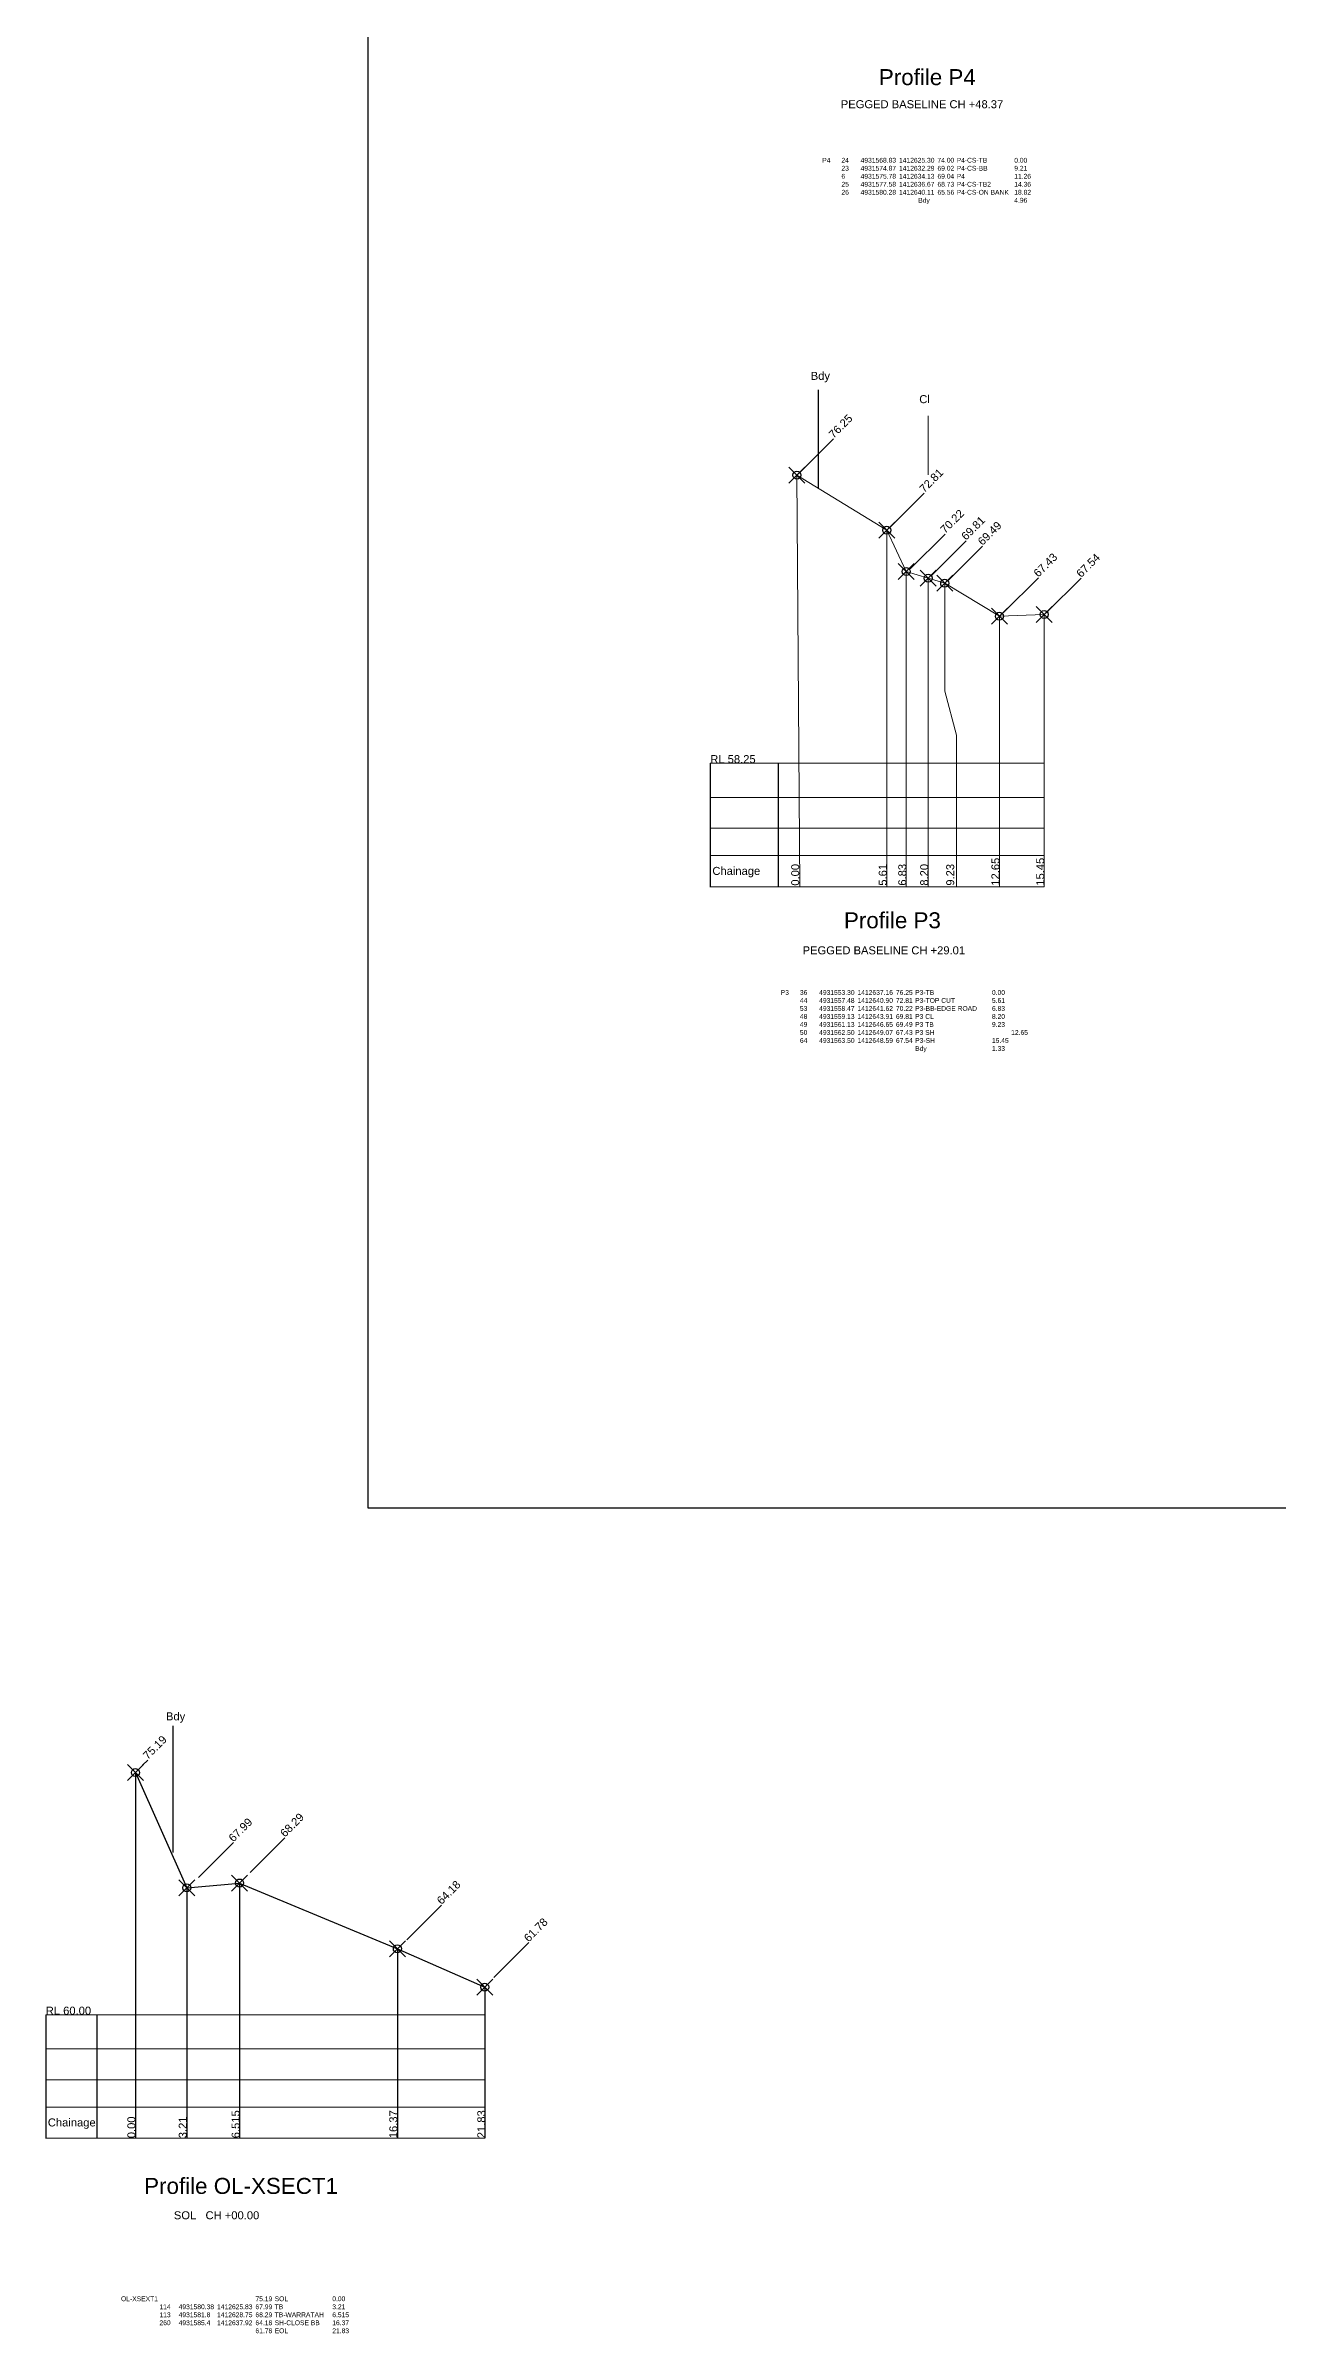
# Model space of a CAD drawing. Header units: millimetres. Extents: x -209310 to 697853, y 38321 to 580279.
# Drawn here: x -47240 to 29712, y 40150 to 183118 of the extents above; entities that cross this region are included whole.
import ezdxf

# ---------------------------------------------------------------- set-up
doc = ezdxf.new("R2010")
doc.units = ezdxf.units.MM
doc.header["$PDMODE"] = 35
doc.header["$PDSIZE"] = 500
doc.styles.get("Standard").update_dxf_attribs({"font": 'arial.ttf'})

msp = doc.modelspace()

# ---------------------------------------------------------------- linework, layer by layer
for p, q in [((1030.688, 161605.563), (1030.688, 155479.704)), ((-5714.744, 138281.304), (-5714.744, 130535.914)), ((-1479.505, 138281.304), (-1479.505, 130560.517)), ((-39290.067, 78114.894), (-39290.067, 70197.171)), ((-47239.802, 60059.83), (-47239.802, 52314.441)), ((-44057.722, 60059.83), (-44057.722, 52314.441))]:
    msp.add_line(p, q)
at = {"lineweight": 0}
for p, q in [((7900.688, 159997.312), (7900.688, 156309.504)), ((-193.624, 156365.931), (1984.676, 158544.231)), ((5471.722, 152971.705), (7650.023, 155150.006)), ((6777.511, 150421.096), (8955.812, 152599.397)), ((8090.989, 149996.626), (10269.289, 152174.927)), ((9119.216, 149671.641), (11297.516, 151849.941)), ((12605.087, 147691.736), (14783.387, 149870.036)), ((15277.793, 147668.571), (17456.093, 149846.871)), ((-5714.744, 136136.821), (15150.688, 136136.821)), ((-5496.327, 136136.821), (9313.362, 136136.821)), ((-5714.744, 134217.333), (15150.688, 134217.333)), ((-5496.327, 134217.333), (9313.362, 134217.333)), ((-5714.744, 132504.098), (15150.688, 132504.098)), ((-5496.327, 132504.098), (9313.362, 132504.098)), ((-5714.744, 130560.517), (15150.688, 130560.517)), ((-5496.327, 130560.517), (9313.362, 130560.517)), ((-41192.546, 75644.486), (-40868, 75969.031)), ((-37693.671, 68636.915), (-35515.37, 70815.216)), ((-34470.545, 68941.644), (-32292.244, 71119.944)), ((-24686.116, 64729.043), (-22507.816, 66907.343)), ((-19239.783, 62387.087), (-17061.482, 64565.388)), ((-47239.802, 57915.347), (-19810.749, 57915.347)), ((-47239.802, 55995.859), (-19810.749, 55995.859)), ((-47239.802, 54282.625), (-19810.749, 54282.625)), ((-47239.802, 52339.044), (-19810.749, 52339.044))]:
    msp.add_line(p, q, dxfattribs=at)
at = {"color": 7, "lineweight": 0}
for p, q in [((-299.312, 156281.305), (-128.643, 130560.517)), ((5310.688, 152841.305), (5310.688, 130560.517)), ((6530.688, 150251.305), (6530.688, 130560.517)), ((7900.688, 149841.305), (7900.688, 130560.517)), ((12350.688, 147461.305), (12350.688, 130560.517)), ((15150.688, 147571.305), (15150.688, 130560.517)), ((-5714.744, 138281.304), (15150.688, 138281.304)), ((-5714.744, 138281.304), (15150.688, 138281.304)), ((9094.946, 138281.304), (-5714.744, 138281.304)), ((9313.362, 138281.304), (-5496.327, 138281.304)), ((-19810.749, 60059.83), (-47239.802, 60059.83))]:
    msp.add_line(p, q, dxfattribs=at)
msp.add_lwpolyline([(-27089.055, 226870.663), (126246.338, 226870.663), (126246.338, 91723.403), (-27089.055, 91723.403)], close=True)
at = {"color": 1, "lineweight": 0}
msp.add_lwpolyline([(-299.312, 156281.305), (5310.688, 152841.305), (6530.688, 150251.305), (7900.688, 149841.305), (8930.688, 149521.305), (12350.688, 147461.305), (15150.688, 147571.305)], dxfattribs=at)
at = {"lineweight": 0}
msp.add_lwpolyline([(8930.688, 149521.305), (8930.688, 142784.908), (9676.291, 140031.305), (9676.291, 130560.517)], dxfattribs=at)
at = {"color": 1}
msp.add_lwpolyline([(-41640.749, 75190), (-38430.749, 67990), (-35125.749, 68290), (-25270.749, 64180), (-19810.749, 61780)], dxfattribs=at)
for points in [[(-41640.749, 75190), (-41640.749, 52339.044)], [(-38430.749, 67990), (-38430.749, 52339.044)], [(-35125.749, 68290), (-35125.749, 52339.044)], [(-25270.749, 64180), (-25270.749, 52339.044)], [(-19810.749, 61780), (-19810.749, 52339.044)]]:
    msp.add_lwpolyline(points)
at = {"color": 7}
for p in [(-299.312, 156281.305), (5310.688, 152841.305), (6530.688, 150251.305), (7900.688, 149841.305), (8930.688, 149521.305), (12350.688, 147461.305), (15150.688, 147571.305)]:
    msp.add_point(p, dxfattribs=at)
for p in [(-41640.749, 75190), (-35125.749, 68290), (-38430.749, 67990), (-25270.749, 64180), (-19810.749, 61780)]:
    msp.add_point(p)

# ---------------------------------------------------------------- texts
at = {"lineweight": 0}
for s, p in [('Bdy', (562.278, 162236.396)), ('Cl', (7342.304, 160779.797)), ('Chainage', (-5585.271, 131296.524)), ('Bdy', (-39728.462, 78456.915)), ('RL 60.00', (-47239.802, 60059.83)), ('Chainage', (-47110.329, 53075.05))]:
    msp.add_text(s, height=500, dxfattribs=at).set_placement(p)
for s, rotation, p in [('76.25', 45, (1984.676, 158544.231)), ('72.81', 45, (7650.023, 155150.006)), ('70.22', 45, (8955.812, 152599.397)), ('69.81', 45, (10269.289, 152174.927)), ('69.49', 45, (11297.516, 151849.941)), ('67.43', 45, (14783.387, 149870.036)), ('67.54', 45, (17456.093, 149846.871)), ('0.00', 90, (-158.342, 130622.917)), ('5.61', 90, (5310.688, 130622.917)), ('6.83', 90, (6530.688, 130622.917)), ('8.20', 90, (7900.688, 130622.917)), ('9.23', 90, (9527.451, 130622.917)), ('12.65', 90, (12350.688, 130622.917)), ('15.45', 90, (15150.688, 130622.917)), ('75.19', 45, (-40868, 75969.031)), ('67.99', 45, (-35515.37, 70815.216)), ('68.29', 45, (-32292.244, 71119.944)), ('64.18', 45, (-22507.816, 66907.343)), ('61.78', 45, (-17061.482, 64565.388)), ('0.00', 90, (-41640.749, 52339.044)), ('3.21', 90, (-38430.749, 52339.044)), ('6.515', 90, (-35125.749, 52339.044)), ('16.37', 90, (-25270.749, 52339.044)), ('21.83', 90, (-19771.144, 52339.044))]:
    msp.add_text(s, height=500, rotation=rotation).set_placement(p)
msp.add_text('RL 58.25', height=500).set_placement((-5714.744, 138281.304))
at = {"attachment_point": 1}
for s, insert, char_height, width in [('Profile P4', (4818.945, 181656.859), 1000, 8744.60138), ('^IP4^I24^I4931568.83 ^I1412625.30 ^I74.00 ^IP4-CS-TB^I^I0.00 \\P^I^I23^I4931574.87 ^I1412632.29 ^I69.02 ^IP4-CS-BB^I^I9.21 \\P^I^I6^I4931575.78 ^I1412634.13 ^I69.04 ^IP4^I^I^I11.26 \\P^I^I25^I4931577.58 ^I1412636.67 ^I68.73 ^IP4-CS-TB2^I^I14.36 \\P^I^I26^I4931580.28 ^I1412640.11 ^I65.56 ^IP4-CS-ON BANK^I18.82 \\P^I^I^I^I^I^IBdy^I^I^I^I^I4.96', (79.318, 176112.145), 300, 23175.15581), ('Profile P3', (2638.475, 128960.05), 1000, 8744.60138)]:
    msp.add_mtext(s, dxfattribs=dict(at, insert=insert, char_height=char_height, width=width))
at = {"lineweight": 0, "attachment_point": 1}
for s, insert, char_height, width in [('PEGGED BASELINE CH +48.37', (2439.047, 179714.382), 500, 13494.94798), ('PEGGED BASELINE CH +29.01', (54.548, 126831.333), 500, 13494.94798), ('Profile OL-XSECT1', (-41090.918, 49859.009), 1000, 12574.57967), ('SOL   CH +00.00', (-39235.273, 47772.863), 500, 13494.94798)]:
    msp.add_mtext(s, dxfattribs=dict(at, insert=insert, char_height=char_height, width=width))
at = {"color": 1, "insert": (-1314.671, 124099.209), "char_height": 300, "width": 16249.39049, "attachment_point": 1}
msp.add_mtext('{\\C256;P3^I36^I4931553.30 ^I1412637.16 ^I76.25 ^IP3-TB^I^I^I^I0.00 \\P^I44^I4931557.48 ^I1412640.90 ^I72.81 ^IP3-TOP CUT^I^I5.61 \\P^I53^I4931558.47 ^I1412641.62 ^I70.22 ^IP3-BB-EDGE ROAD^I6.83\\P^I48^I4931559.13 ^I1412643.91 ^I69.81 ^IP3 CL^I^I^I^I8.20 \\P^I49^I4931561.13 ^I1412646.65 ^I69.49 ^IP3 TB^I^I^I^I9.23 \\P^I50^I4931562.50 ^I1412649.07 ^I67.43 ^IP3 SH^I^I^I^I12.65 \\P^I64^I4931563.50 ^I1412648.59 ^I67.54 ^IP3-SH^I^I^I15.45 \\P^I^I^I^I^I^I^IBdy^I^I^I^I1.33}', dxfattribs=at)
at = {"color": 7, "insert": (-42536.11, 42454.326), "char_height": 300, "width": 16722.93113, "attachment_point": 1}
msp.add_mtext('OL-XSEXT1^I^I^I^I^I^I75.19 ^ISOL^I^I^I0.00 \\P^I^I114^I4931580.38^I1412625.83^I67.99^ITB^I^I^I3.21 \\P^I^I113^I4931581.8^I1412628.75^I68.29^ITB-WARRATAH^I6.515\\P^I^I260^I4931585.4^I1412637.92^I64.18^ISH-CLOSE BB^I16.37 \\P^I^I^I^I^I^I^I61.78 ^IEOL^I^I^I21.83 ', dxfattribs=at)

doc.saveas('drawing.dxf')
